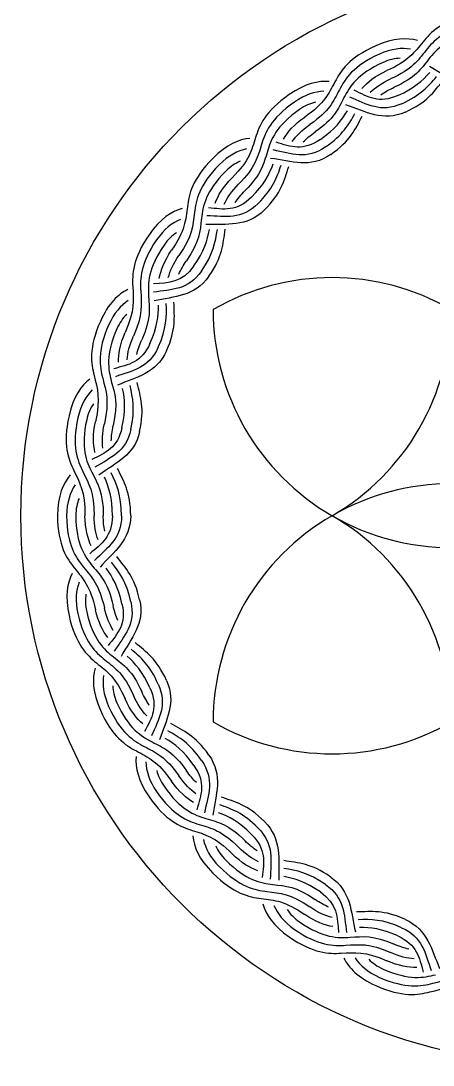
# Model space of a CAD drawing. Extents: x 16 to 166, y 19 to 190.
# Drawn here: x 16.4 to 61.4, y 18.5 to 132.6 of the extents above; entities that cross this region are included whole.
import ezdxf

# ---------------------------------------------------------------- set-up
doc = ezdxf.new("R2010")
doc.units = 0
doc.layers.add('View', color=7, linetype='CONTINUOUS')

msp = doc.modelspace()

# ---------------------------------------------------------------- linework, layer by layer
at = {"layer": 'View'}
msp.add_circle((76.4089, 78.5115), 60, dxfattribs=at)
for centre, start, end in [((50.4089, 78.5115), 60, 120), ((63.4089, 101.028), 180, -120), ((37.4089, 101.028), -60, 0), ((63.4089, 55.9948), 60, 120), ((63.4089, 55.9948), 120, 180), ((37.4089, 55.9948), 0, 60), ((63.4089, 101.028), -120, -60), ((50.4089, 78.5115), -120, -60)]:
    msp.add_arc(centre, 26, start, end, dxfattribs=at)
for points, degree in [([(65.4989, 133.253), (62.3482, 132.548), (61.1804, 131.288), (60.3426, 130.263)], 3), ([(65.7135, 132.288), (62.6211, 131.597), (61.4804, 130.347), (60.6621, 129.328)], 3), ([(65.9282, 131.323), (62.8941, 130.646), (61.7804, 129.406), (60.9815, 128.392)], 3), ([(59.7443, 130.406), (58.6277, 130.723), (57.1422, 130.702), (55.1828, 129.83)], 3), ([(60.3426, 130.263), (59.4109, 129.123), (58.7915, 128.189), (56.3939, 127.119)], 3), ([(55.1828, 129.83), (52.2418, 128.522), (51.3455, 127.072), (50.7169, 125.898)], 3), ([(55.5865, 128.926), (52.6964, 127.64), (51.8234, 126.203), (51.2116, 125.037)], 3), ([(58.9691, 129.475), (58.029, 129.622), (56.9097, 129.516), (55.5865, 128.926)], 3), ([(60.6621, 129.328), (59.7535, 128.196), (59.1488, 127.266), (56.7976, 126.215)], 3), ([(55.9902, 128.023), (53.151, 126.757), (52.3012, 125.334), (51.7063, 124.177)], 3), ([(57.8379, 128.479), (57.2616, 128.453), (56.6452, 128.315), (55.9902, 128.023)], 3), ([(60.9815, 128.392), (60.0959, 127.269), (59.5061, 126.343), (57.2013, 125.312)], 3), ([(53.6674, 125.18), (54.2604, 125.859), (55.0945, 126.539), (56.3939, 127.119)], 3), ([(57.6049, 124.408), (59.3948, 125.21), (60.2784, 126.017), (61.0803, 126.915)], 3), ([(67.2161, 125.535), (64.5937, 124.956), (63.0395, 126.446), (61.0346, 127.571)], 3), ([(50.1008, 125.925), (48.9413, 126.026), (47.4871, 125.727), (45.7223, 124.506)], 3), ([(50.7169, 125.898), (50.0231, 124.602), (49.5861, 123.554), (47.4237, 122.055)], 3), ([(54.5632, 124.761), (55.0999, 125.273), (55.8119, 125.775), (56.7976, 126.215)], 3), ([(58.0086, 123.504), (60.0948, 124.44), (60.9168, 125.396), (61.821, 126.466)], 3), ([(58.4123, 122.601), (60.8004, 123.673), (61.4796, 124.783), (62.5511, 126.022)], 3), ([(45.7223, 124.506), (43.0717, 122.672), (42.456, 121.086), (42.0489, 119.81)], 3), ([(49.5168, 124.861), (48.563, 124.829), (47.4824, 124.515), (46.2895, 123.689)], 3), ([(51.2116, 125.037), (50.5377, 123.753), (50.1136, 122.711), (47.9908, 121.237)], 3), ([(57.6049, 124.408), (55.5445, 123.485), (54.3232, 124.212), (52.8269, 124.992)], 3), ([(55.737, 124.481), (56.1414, 124.772), (56.6231, 125.053), (57.2013, 125.312)], 3), ([(46.2895, 123.689), (43.6824, 121.884), (43.086, 120.315), (42.6933, 119.05)], 3), ([(48.5919, 123.667), (48.029, 123.532), (47.4476, 123.281), (46.8566, 122.872)], 3), ([(51.7063, 124.177), (51.0521, 122.904), (50.6412, 121.868), (48.5579, 120.42)], 3), ([(58.4123, 122.601), (55.9405, 121.491), (54.1051, 122.655), (51.9166, 123.377)], 3), ([(58.0086, 123.504), (55.7157, 122.476), (54.2265, 123.449), (52.3569, 124.231)], 3), ([(46.8566, 122.872), (44.2931, 121.096), (43.7161, 119.543), (43.3376, 118.29)], 3), ([(45.0912, 119.637), (45.5525, 120.416), (46.2498, 121.241), (47.4237, 122.055)], 3), ([(49.1251, 119.603), (50.7458, 120.73), (51.4688, 121.701), (52.0873, 122.739)], 3), ([(49.6922, 118.786), (51.5828, 120.102), (52.2188, 121.212), (52.9046, 122.439)], 3), ([(50.2593, 117.969), (52.4246, 119.478), (52.8942, 120.719), (53.7111, 122.144)], 3), ([(46.0528, 119.387), (46.4891, 119.992), (47.0995, 120.619), (47.9908, 121.237)], 3), ([(42.0489, 119.81), (41.6012, 118.407), (41.3577, 117.291), (39.4939, 115.427)], 3), ([(47.2643, 119.327), (47.6105, 119.69), (48.0346, 120.057), (48.5579, 120.42)], 3), ([(41.4366, 119.726), (40.2749, 119.617), (38.8977, 119.06), (37.3791, 117.541)], 3), ([(42.6933, 119.05), (42.2621, 117.661), (42.0299, 116.553), (40.1988, 114.722)], 3), ([(49.6922, 118.786), (47.6133, 117.339), (45.955, 118.029), (43.9702, 118.461)], 3), ([(49.1251, 119.603), (47.2587, 118.306), (45.9129, 118.801), (44.2956, 119.298)], 3), ([(37.3791, 117.541), (35.0983, 115.261), (34.7746, 113.59), (34.6003, 112.261)], 3), ([(41.0536, 118.571), (40.1189, 118.368), (39.1112, 117.864), (38.084, 116.837)], 3), ([(43.3376, 118.29), (42.923, 116.916), (42.7021, 115.815), (40.9037, 114.017)], 3), ([(50.2593, 117.969), (48.0159, 116.406), (45.9779, 117.222), (43.6901, 117.538)], 3), ([(38.084, 116.837), (35.8394, 114.592), (35.5312, 112.942), (35.3687, 111.627)], 3), ([(40.3571, 117.226), (39.8262, 116.992), (39.2982, 116.641), (38.7889, 116.132)], 3), ([(41.6087, 113.312), (43.009, 114.712), (43.5503, 115.802), (43.974, 116.939)], 3), ([(42.3136, 112.607), (43.9484, 114.242), (44.3798, 115.455), (44.8359, 116.791)], 3), ([(43.0185, 111.902), (44.8921, 113.776), (45.1371, 115.09), (45.6869, 116.646)], 3), ([(38.7889, 116.132), (36.5806, 113.923), (36.2878, 112.294), (36.1371, 110.993)], 3), ([(37.625, 112.629), (37.9413, 113.479), (38.4819, 114.415), (39.4939, 115.427)], 3), ([(38.6166, 112.553), (38.9396, 113.226), (39.4298, 113.953), (40.1988, 114.722)], 3), ([(41.6087, 113.312), (39.9972, 111.7), (38.5806, 111.952), (36.9016, 112.155)], 3), ([(39.8215, 112.709), (40.0988, 113.128), (40.4519, 113.565), (40.9037, 114.017)], 3), ([(34.013, 112.07), (32.8903, 111.756), (31.6355, 110.963), (30.4146, 109.198)], 3), ([(34.6003, 112.261), (34.4084, 110.798), (34.3664, 109.661), (32.8659, 107.497)], 3), ([(43.0185, 111.902), (41.083, 109.966), (38.8695, 110.406), (36.6167, 110.315)], 3), ([(42.3136, 112.607), (40.5177, 110.811), (38.7577, 111.199), (36.7293, 111.273)], 3), ([(33.8412, 110.865), (32.9584, 110.499), (32.0577, 109.824), (31.2317, 108.631)], 3), ([(35.3687, 111.627), (35.1901, 110.182), (35.1575, 109.054), (33.6831, 106.93)], 3), ([(36.1371, 110.993), (35.9718, 109.565), (35.9486, 108.448), (34.5002, 106.363)], 3), ([(35.3173, 105.796), (36.4451, 107.418), (36.7854, 108.582), (37.0019, 109.776)], 3), ([(36.1344, 105.228), (37.4517, 107.121), (37.6627, 108.386), (37.8764, 109.782)], 3), ([(36.9515, 104.661), (38.4622, 106.83), (38.4722, 108.16), (38.7402, 109.789)], 3), ([(30.4146, 109.198), (28.5816, 106.548), (28.5642, 104.845), (28.6325, 103.512)], 3), ([(31.2317, 108.631), (29.4276, 106.025), (29.4219, 104.346), (29.4994, 103.029)], 3), ([(33.3949, 109.418), (32.9146, 109.094), (32.4584, 108.655), (32.0488, 108.064)], 3), ([(32.0488, 108.064), (30.2736, 105.502), (30.2795, 103.847), (30.3662, 102.547)], 3), ([(31.5305, 104.418), (31.6886, 105.308), (32.052, 106.323), (32.8659, 107.497)], 3), ([(32.5162, 104.521), (32.7128, 105.239), (33.0645, 106.038), (33.6831, 106.93)], 3), ([(33.6703, 104.888), (33.8678, 105.348), (34.1366, 105.839), (34.5002, 106.363)], 3), ([(36.1344, 105.228), (34.6894, 103.152), (32.8968, 103.221), (30.8958, 102.928)], 3), ([(35.3173, 105.795), (34.023, 103.934), (32.5571, 103.924), (30.9063, 103.824)], 3), ([(36.9515, 104.661), (35.393, 102.424), (33.1477, 102.465), (30.9581, 101.97)], 3), ([(28.0917, 103.218), (27.0493, 102.706), (25.9617, 101.697), (25.0904, 99.7378)], 3), ([(28.6325, 103.512), (28.708, 102.038), (28.8718, 100.926), (27.8014, 98.5267)], 3), ([(29.4994, 103.029), (29.5849, 101.576), (29.7562, 100.476), (28.7051, 98.123)], 3), ([(28.1411, 102.005), (27.3431, 101.485), (26.5832, 100.657), (25.9941, 99.3341)], 3), ([(30.3662, 102.547), (30.4617, 101.114), (30.6407, 100.026), (29.6088, 97.7193)], 3), ([(30.5125, 97.3156), (31.3149, 99.1072), (31.4364, 100.301), (31.4326, 101.511)], 3), ([(31.4162, 96.9119), (32.353, 99.001), (32.3303, 100.267), (32.2877, 101.675)], 3), ([(32.3199, 96.5082), (33.3942, 98.9005), (33.1632, 100.188), (33.1324, 101.836)], 3), ([(27.967, 100.505), (27.556, 100.1), (27.1897, 99.5854), (26.8977, 98.9304)], 3), ([(25.0904, 99.7378), (23.7823, 96.7965), (24.0876, 95.1154), (24.4072, 93.8247)], 3), ([(25.9941, 99.3341), (24.7075, 96.4441), (25.0206, 94.7908), (25.3469, 93.5194)], 3), ([(26.8978, 98.9304), (25.6326, 96.0918), (25.9536, 94.4662), (26.2865, 93.2142)], 3), ([(27.0692, 95.2655), (27.0561, 96.165), (27.2217, 97.2275), (27.8014, 98.5267)], 3), ([(28.0131, 95.5518), (28.0703, 96.2894), (28.2649, 97.1374), (28.7051, 98.123)], 3), ([(30.5125, 97.3156), (29.5926, 95.2614), (28.1659, 94.978), (26.5714, 94.5659)], 3), ([(29.0721, 96.1255), (29.179, 96.611), (29.3503, 97.1412), (29.6088, 97.7193)], 3), ([(31.4162, 96.9119), (30.3897, 94.6228), (28.6344, 94.3577), (26.7313, 93.6886)], 3), ([(32.3199, 96.5082), (31.214, 94.0454), (29.02, 93.6678), (26.9757, 92.7639)], 3), ([(24.4072, 93.8247), (24.7629, 92.3886), (25.1341, 91.3455), (24.5619, 88.7778)], 3), ([(25.3469, 93.5194), (25.7093, 92.1071), (26.0863, 91.0784), (25.5266, 88.5631)], 3), ([(23.9341, 93.4316), (23.0131, 92.7285), (22.1381, 91.5229), (21.668, 89.4217)], 3), ([(26.2865, 93.2142), (26.6558, 91.8255), (27.0385, 90.8113), (26.4912, 88.3484)], 3), ([(27.4559, 88.1338), (27.8793, 90.0422), (27.7654, 91.224), (27.5276, 92.4072)], 3), ([(28.4206, 87.9191), (28.9129, 90.142), (28.6452, 91.36), (28.3313, 92.7302)], 3), ([(29.3852, 87.7045), (29.9476, 90.2483), (29.4738, 91.4386), (29.1252, 93.0478)], 3), ([(24.2148, 92.2524), (23.5345, 91.5878), (22.9494, 90.6248), (22.6326, 89.2071)], 3), ([(24.3347, 90.749), (24.0116, 90.271), (23.7537, 89.6934), (23.5973, 88.9924)], 3), ([(21.668, 89.4217), (20.9616, 86.2644), (21.6064, 84.663), (22.1859, 83.461)], 3), ([(22.6326, 89.2071), (21.9403, 86.1088), (22.5892, 84.5384), (23.1728, 83.3585)], 3), ([(23.5973, 88.9924), (22.919, 85.9531), (23.572, 84.4138), (24.1596, 83.2561)], 3), ([(27.4559, 88.1338), (26.9695, 85.941), (25.6719, 85.3959), (24.1583, 84.6433)], 3), ([(24.5026, 85.4328), (24.3054, 86.312), (24.2524, 87.3889), (24.5619, 88.7778)], 3), ([(28.4206, 87.9191), (27.8809, 85.4827), (26.231, 84.873), (24.4972, 83.8153)], 3), ([(25.3689, 85.9069), (25.2739, 86.6407), (25.2925, 87.511), (25.5266, 88.5631)], 3), ([(26.2885, 86.6834), (26.2941, 87.1796), (26.3543, 87.7322), (26.4912, 88.3484)], 3), ([(29.3852, 87.7045), (28.8056, 85.0828), (26.8011, 84.3144), (24.931, 82.9587)], 3), ([(22.1859, 83.461), (22.8349, 82.1149), (23.4147, 81.1793), (23.4089, 78.5116)], 3), ([(23.1728, 83.3585), (23.8253, 82.0392), (24.4089, 81.1204), (24.4089, 78.5116)], 3), ([(24.1596, 83.2561), (24.8157, 81.9634), (25.4032, 81.0615), (25.4089, 78.5116)], 3), ([(28.4089, 78.5116), (28.3835, 81.131), (27.6659, 82.1769), (26.98, 83.6856)], 3), ([(21.802, 82.9731), (21.043, 82.0857), (20.4267, 80.702), (20.4089, 78.5116)], 3), ([(26.4089, 78.5116), (26.3998, 80.4827), (26.034, 81.6122), (25.5485, 82.7247)], 3), ([(27.4089, 78.5116), (27.3927, 80.8034), (26.8691, 81.9296), (26.2688, 83.2097)], 3), ([(22.3238, 81.8693), (21.794, 81.0687), (21.4181, 79.9878), (21.4089, 78.5116)], 3), ([(22.7598, 80.4107), (22.5432, 79.8687), (22.412, 79.2406), (22.4089, 78.5116)], 3), ([(20.4089, 78.5115), (20.4355, 75.2323), (21.4469, 73.8013), (22.2772, 72.7672)], 3), ([(20.409, 78.5115), (20.4089, 78.5115)], 1), ([(21.4089, 78.5115), (21.4289, 75.298), (22.4345, 73.8978), (23.2614, 72.8857)], 3), ([(21.409, 78.5115), (21.4089, 78.5115)], 1), ([(22.4089, 78.5115), (22.4222, 75.3637), (23.4221, 73.9943), (24.2456, 73.0043)], 3), ([(22.409, 78.5115), (22.4089, 78.5115)], 1), ([(24.0957, 75.2065), (23.7075, 76.0221), (23.412, 77.0712), (23.4089, 78.5115)], 3), ([(23.4089, 78.5115), (23.409, 78.5115)], 1), ([(26.4089, 78.5115), (26.3985, 76.2535), (25.2164, 75.4049), (23.9351, 74.3576)], 3), ([(24.8395, 75.8633), (24.5845, 76.5607), (24.4089, 77.4219), (24.4089, 78.5115)], 3), ([(24.4089, 78.5115), (24.409, 78.5115)], 1), ([(27.4089, 78.5115), (27.3911, 76.0034), (25.908, 75.0414), (24.4504, 73.6243)], 3), ([(28.4089, 78.5115), (28.3828, 75.8238), (26.5421, 74.5702), (25.0628, 72.8853)], 3), ([(25.572, 76.8287), (25.4691, 77.3168), (25.4075, 77.8741), (25.4089, 78.5115)], 3), ([(25.4089, 78.5115), (25.409, 78.5115)], 1), ([(26.409, 78.5115), (26.4089, 78.5115)], 1), ([(27.409, 78.5115), (27.4089, 78.5115)], 1), ([(28.409, 78.5115), (28.4089, 78.5115)], 1), ([(24.2456, 73.0043), (25.1689, 71.8943), (25.9437, 71.139), (26.4912, 68.6747)], 3), ([(28.4205, 69.104), (27.9283, 71.3266), (27.1733, 72.3136), (26.3115, 73.426)], 3), ([(29.3852, 69.3186), (28.8228, 71.8623), (27.8947, 72.7325), (26.9022, 74.048)], 3), ([(22.014, 72.2078), (21.4752, 71.1747), (21.1974, 69.7046), (21.6679, 67.6014)], 3), ([(22.2772, 72.7672), (23.2107, 71.6045), (23.989, 70.816), (24.5619, 68.2454)], 3), ([(23.2614, 72.8857), (24.1898, 71.7494), (24.9664, 70.9775), (25.5266, 68.46)], 3), ([(27.4559, 68.8893), (27.0325, 70.7976), (26.4305, 71.8196), (25.7156, 72.794)], 3), ([(22.7702, 71.2517), (22.435, 70.3578), (22.3156, 69.2345), (22.6326, 67.816)], 3), ([(23.5183, 69.936), (23.4286, 69.3649), (23.4408, 68.7318), (23.5972, 68.0307)], 3), ([(26.508, 65.989), (26.1126, 66.6126), (25.7606, 67.4083), (25.5266, 68.46)], 3), ([(27.4559, 68.8893), (27.9423, 66.6966), (26.9973, 65.6515), (25.9454, 64.3365)], 3), ([(27.0121, 67.0807), (26.8076, 67.5324), (26.6281, 68.0585), (26.4912, 68.6747)], 3), ([(28.4205, 69.104), (28.9602, 66.6673), (27.7233, 65.4114), (26.5993, 63.7305)], 3), ([(29.3852, 69.3186), (29.965, 66.6963), (28.474, 65.1421), (27.3496, 63.1372)], 3), ([(21.6679, 67.6014), (22.3728, 64.4507), (23.6328, 63.283), (24.6578, 62.4452)], 3), ([(22.6326, 67.816), (23.3236, 64.7237), (24.5738, 63.583), (25.5929, 62.7646)], 3), ([(23.5972, 68.0307), (24.2743, 64.9966), (25.5148, 63.883), (26.528, 63.0841)], 3), ([(25.9244, 65.1947), (25.3757, 65.9058), (24.8712, 66.8572), (24.5619, 68.2454)], 3), ([(31.4162, 60.1112), (30.4807, 62.1973), (29.524, 63.0193), (28.4545, 63.9235)], 3), ([(32.3199, 60.5149), (31.2475, 62.9029), (30.137, 63.5821), (28.8987, 64.6536)], 3), ([(25.5929, 62.7646), (26.7244, 61.856), (27.6548, 61.2513), (28.7051, 58.9001)], 3), ([(26.528, 63.0841), (27.6511, 62.1985), (28.5779, 61.6087), (29.6088, 59.3038)], 3), ([(30.5125, 59.7075), (29.7109, 61.4973), (28.9032, 62.381), (28.0054, 63.1828)], 3), ([(24.5145, 61.8468), (24.1975, 60.7303), (24.2189, 59.2447), (25.0903, 57.2853)], 3), ([(24.6578, 62.4452), (25.7977, 61.5135), (26.7316, 60.894), (27.8014, 58.4964)], 3), ([(25.4454, 61.0717), (25.298, 60.1316), (25.4049, 59.0123), (25.994, 57.689)], 3), ([(32.3199, 60.5149), (33.4299, 58.043), (32.265, 56.2077), (31.5433, 54.0191)], 3), ([(26.4413, 59.9404), (26.4679, 59.3642), (26.6058, 58.7477), (26.8977, 58.0927)], 3), ([(30.4398, 57.8395), (30.1487, 58.2439), (29.8674, 58.7256), (29.6088, 59.3038)], 3), ([(30.5125, 59.7075), (31.4352, 57.647), (30.7083, 56.4258), (29.9283, 54.9295)], 3), ([(31.4162, 60.1112), (32.4444, 57.8182), (31.4713, 56.329), (30.6895, 54.4595)], 3), ([(29.7409, 55.77), (29.0617, 56.3629), (28.3811, 57.1971), (27.8014, 58.4964)], 3), ([(30.1598, 56.6658), (29.6478, 57.2024), (29.1454, 57.9145), (28.7051, 58.9001)], 3), ([(25.0903, 57.2853), (26.3982, 54.3443), (27.8486, 53.4481), (29.0229, 52.8194)], 3), ([(25.994, 57.689), (27.2806, 54.7989), (28.7174, 53.9259), (29.8832, 53.3141)], 3), ([(26.8977, 58.0927), (28.163, 55.2536), (29.5863, 54.4037), (30.7435, 53.8088)], 3), ([(36.1344, 51.7947), (34.8185, 53.6853), (33.7081, 54.3214), (32.481, 55.0071)], 3), ([(36.9515, 52.3618), (35.4429, 54.5271), (34.2018, 54.9967), (32.7768, 55.8136)], 3), ([(30.7435, 53.8088), (32.0161, 53.1547), (33.0529, 52.7437), (34.5001, 50.6605)], 3), ([(35.3172, 51.2276), (34.1903, 52.8484), (33.2195, 53.5713), (32.1813, 54.1899)], 3), ([(29.0229, 52.8194), (30.3186, 52.1257), (31.3664, 51.6886), (32.8659, 49.5262)], 3), ([(29.8832, 53.3141), (31.1673, 52.6402), (32.2097, 52.2161), (33.683, 50.0934)], 3), ([(28.9952, 52.2034), (28.8942, 51.0439), (29.1938, 49.5896), (30.4145, 47.8249)], 3), ([(30.0591, 51.6193), (30.0912, 50.6655), (30.4058, 49.5849), (31.2316, 48.392)], 3), ([(36.1344, 51.7947), (37.5812, 49.7159), (36.8913, 48.0576), (36.4594, 46.0728)], 3), ([(36.9515, 52.3618), (38.5145, 50.1184), (37.6984, 48.0804), (37.3824, 45.7926)], 3), ([(31.254, 50.6945), (31.3883, 50.1316), (31.6392, 49.5502), (32.0488, 48.9591)], 3), ([(35.5934, 49.3668), (35.231, 49.7131), (34.8637, 50.1371), (34.5001, 50.6605)], 3), ([(35.3172, 51.2276), (36.615, 49.3613), (36.1194, 48.0155), (35.6222, 46.3982)], 3), ([(35.2838, 47.1937), (34.5041, 47.655), (33.6799, 48.3524), (32.8659, 49.5262)], 3), ([(35.5333, 48.1553), (34.9287, 48.5917), (34.3016, 49.202), (33.683, 50.0934)], 3), ([(31.2316, 48.392), (33.0365, 45.7849), (34.6059, 45.1886), (35.8707, 44.7958)], 3), ([(32.0488, 48.9591), (33.8249, 46.3956), (35.377, 45.8186), (36.6307, 45.4402)], 3), ([(30.4145, 47.8249), (32.2481, 45.1742), (33.8348, 44.5585), (35.1107, 44.1514)], 3), ([(42.3135, 44.4161), (40.6787, 46.0509), (39.4652, 46.4824), (38.1293, 46.9384)], 3), ([(43.0184, 45.1211), (41.1449, 46.9946), (39.83, 47.2396), (38.2747, 47.7895)], 3), ([(41.6086, 43.7112), (40.2082, 45.1116), (39.1185, 45.6528), (37.9815, 46.0765)], 3), ([(35.8707, 44.7958), (37.259, 44.3647), (38.3677, 44.1324), (40.1987, 42.3014)], 3), ([(36.6307, 45.4402), (38.0044, 45.0255), (39.1053, 44.8046), (40.9037, 43.0063)], 3), ([(43.0184, 45.1211), (44.954, 43.1855), (44.5143, 40.972), (44.6053, 38.7193)], 3), ([(35.1107, 44.1514), (36.5137, 43.7038), (37.6299, 43.4603), (39.4938, 41.5964)], 3), ([(35.1945, 43.5391), (35.3038, 42.3774), (35.8604, 41.0003), (37.379, 39.4816)], 3), ([(41.6086, 43.7112), (43.22, 42.0998), (42.9689, 40.6832), (42.7656, 39.0041)], 3), ([(42.3135, 44.4161), (44.1094, 42.6203), (43.7217, 40.8602), (43.6474, 38.8319)], 3), ([(36.3498, 43.1562), (36.5528, 42.2214), (37.0567, 41.2138), (38.0839, 40.1866)], 3), ([(37.6949, 42.4596), (37.9282, 41.9287), (38.2796, 41.4007), (38.7889, 40.8915)], 3), ([(42.367, 40.7191), (41.694, 41.0421), (40.9677, 41.5324), (40.1987, 42.3014)], 3), ([(42.2116, 41.924), (41.7929, 42.2013), (41.3555, 42.5545), (40.9037, 43.0063)], 3), ([(42.2914, 39.7276), (41.4416, 40.0438), (40.5058, 40.5844), (39.4938, 41.5964)], 3), ([(38.0839, 40.1866), (40.3285, 37.9419), (41.9787, 37.6338), (43.2939, 37.4712)], 3), ([(38.7889, 40.8915), (40.9972, 38.6831), (42.6265, 38.3904), (43.9279, 38.2396)], 3), ([(50.2592, 39.0541), (48.0909, 40.5648), (46.7609, 40.5747), (45.1311, 40.8427)], 3), ([(49.6921, 38.237), (47.7995, 39.5543), (46.5345, 39.7652), (45.138, 39.979)], 3), ([(37.379, 39.4816), (39.6598, 37.2008), (41.3308, 36.8771), (42.6598, 36.7028)], 3), ([(49.125, 37.4199), (47.5029, 38.5477), (46.3389, 38.8879), (45.1446, 39.1045)], 3), ([(50.2592, 39.0541), (52.4962, 37.4956), (52.4554, 35.2502), (52.9506, 33.0606)], 3), ([(43.9279, 38.2396), (45.355, 38.0743), (46.4728, 38.0512), (48.5578, 36.6027)], 3), ([(49.6921, 38.237), (51.7682, 36.792), (51.6998, 34.9994), (51.9921, 32.9984)], 3), ([(42.6598, 36.7028), (44.1224, 36.511), (45.2599, 36.4689), (47.4236, 34.9685)], 3), ([(43.2939, 37.4712), (44.7387, 37.2927), (45.8664, 37.26), (47.9907, 35.7856)], 3), ([(50.0326, 35.7728), (49.5729, 35.9703), (49.0812, 36.2392), (48.5578, 36.6027)], 3), ([(49.125, 37.4199), (50.9864, 36.1255), (50.9965, 34.6596), (51.0969, 33.0088)], 3), ([(42.8509, 36.1155), (43.1645, 34.9928), (43.9573, 33.738), (45.7222, 32.5171)], 3), ([(44.0558, 35.9438), (44.4214, 35.0609), (45.0963, 34.1602), (46.2894, 33.3343)], 3), ([(45.5025, 35.4975), (45.8261, 35.0172), (46.2654, 34.5609), (46.8565, 34.1514)], 3), ([(50.3993, 34.6187), (49.6819, 34.8153), (48.882, 35.167), (47.9907, 35.7856)], 3), ([(58.4122, 34.4225), (56.0199, 35.4967), (54.7326, 35.2658), (53.0842, 35.235)], 3), ([(50.5023, 33.6331), (49.6126, 33.7911), (48.5973, 34.1546), (47.4236, 34.9685)], 3), ([(58.0085, 33.5188), (55.9195, 34.4556), (54.6538, 34.4328), (53.2455, 34.3903)], 3), ([(58.4122, 34.4225), (60.8751, 33.3166), (61.2527, 31.1226), (62.1566, 29.0782)], 3), ([(46.2894, 33.3343), (48.8953, 31.5302), (50.5741, 31.5244), (51.8912, 31.6019)], 3), ([(46.8565, 34.1514), (49.4187, 32.3761), (51.0731, 32.382), (52.3736, 32.4688)], 3), ([(57.6048, 32.6151), (55.8132, 33.4174), (54.619, 33.539), (53.4091, 33.5352)], 3), ([(58.0085, 33.5188), (60.2977, 32.4923), (60.5628, 30.7369), (61.2319, 28.8338)], 3), ([(45.7222, 32.5171), (48.372, 30.6842), (50.0751, 30.6668), (51.4087, 30.7351)], 3), ([(52.3736, 32.4688), (53.8062, 32.5643), (54.8941, 32.7432), (57.2011, 31.7114)], 3), ([(57.6048, 32.6151), (59.659, 31.6952), (59.9425, 30.2685), (60.3546, 28.6739)], 3), ([(51.4087, 30.7351), (52.8828, 30.8106), (53.9949, 30.9743), (56.3937, 29.904)], 3), ([(51.8912, 31.6019), (53.3445, 31.6874), (54.4445, 31.8588), (56.7974, 30.8077)], 3), ([(59.3686, 30.1157), (58.6311, 30.1729), (57.783, 30.3674), (56.7974, 30.8077)], 3), ([(58.7949, 31.1746), (58.3094, 31.2816), (57.7793, 31.4528), (57.2011, 31.7114)], 3), ([(51.7029, 30.1942), (52.2146, 29.1518), (53.2234, 28.0642), (55.1827, 27.1929)], 3), ([(52.9158, 30.2436), (53.4353, 29.4457), (54.263, 28.6857), (55.5864, 28.0966)], 3), ([(54.4152, 30.0695), (54.8204, 29.6585), (55.335, 29.2922), (55.9901, 29.0003)], 3), ([(59.6549, 29.1718), (58.7555, 29.1587), (57.693, 29.3243), (56.3937, 29.904)], 3), ([(55.9901, 29.0003), (58.8286, 27.7352), (60.4543, 28.0562), (61.7063, 28.3891)], 3), ([(55.5864, 28.0966), (58.4763, 26.81), (60.1297, 27.1232), (61.401, 27.4495)], 3), ([(61.401, 27.4495), (62.8134, 27.8119), (63.8421, 28.1889), (66.3574, 27.6292)], 3), ([(55.1827, 27.1929), (58.124, 25.8848), (59.8051, 26.1901), (61.0958, 26.5098)], 3), ([(61.0958, 26.5098), (62.5319, 26.8654), (63.575, 27.2367), (66.1427, 26.6645)], 3)]:
    msp.add_open_spline(points, degree=degree, dxfattribs=at)

doc.saveas('drawing.dxf')
